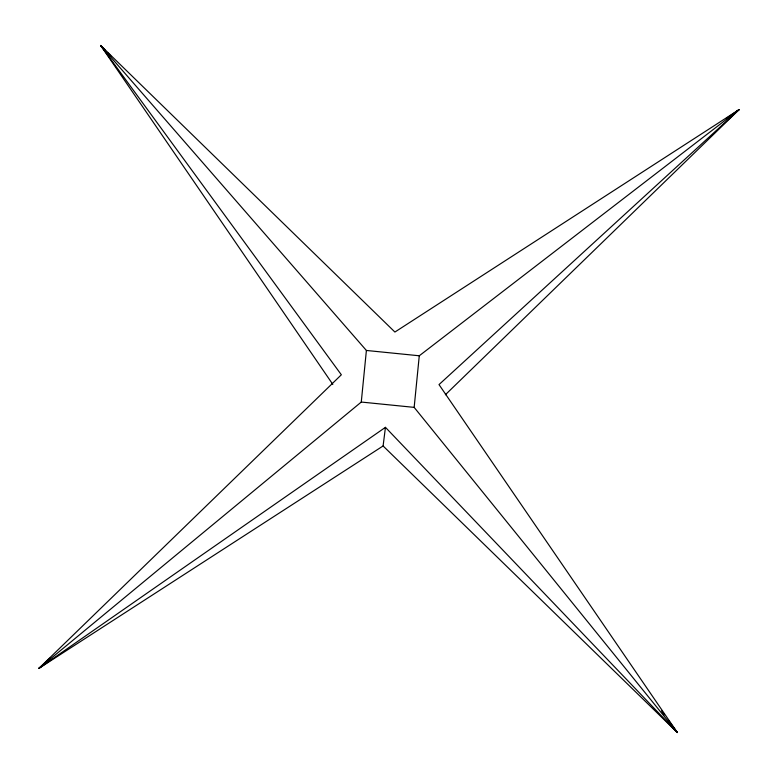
<?xml version="1.0" encoding="UTF-8"?>
<svg xmlns="http://www.w3.org/2000/svg" width="778" height="778" viewBox="0 0 778 778"><rect width="100%" height="100%" fill="white"/><g stroke="black" fill="none" stroke-linecap="round" stroke-linejoin="round"><path stroke-width="1.17" d="M385.45 427.336L38.9 668.39L341.348 374.782L100.663 45.474L394.903 332.041L739.1 109.61L439.006 384.595L677.337 732.526L385.45 427.336L383.097 445.959L38.9 668.39L361.274 402.051L366.389 350.46L100.663 45.474L332.809 384.381M383.097 445.959L677.337 732.526L414.159 407.371L419.274 355.779L739.1 109.61L445.376 394.757M50.541 657.721L38.9 668.39L44.667 663.955M733.479 114.259L739.1 109.61L726.156 118.616M366.389 350.46L419.274 355.779M361.274 402.051L414.159 407.371M104.855 49.86L100.663 45.474L104.476 50.181M107.374 52.486L110.729 55.997M673.349 727.945L677.337 732.526L668.74 720.768M661.582 710.966L664.441 714.885"/></g></svg>
